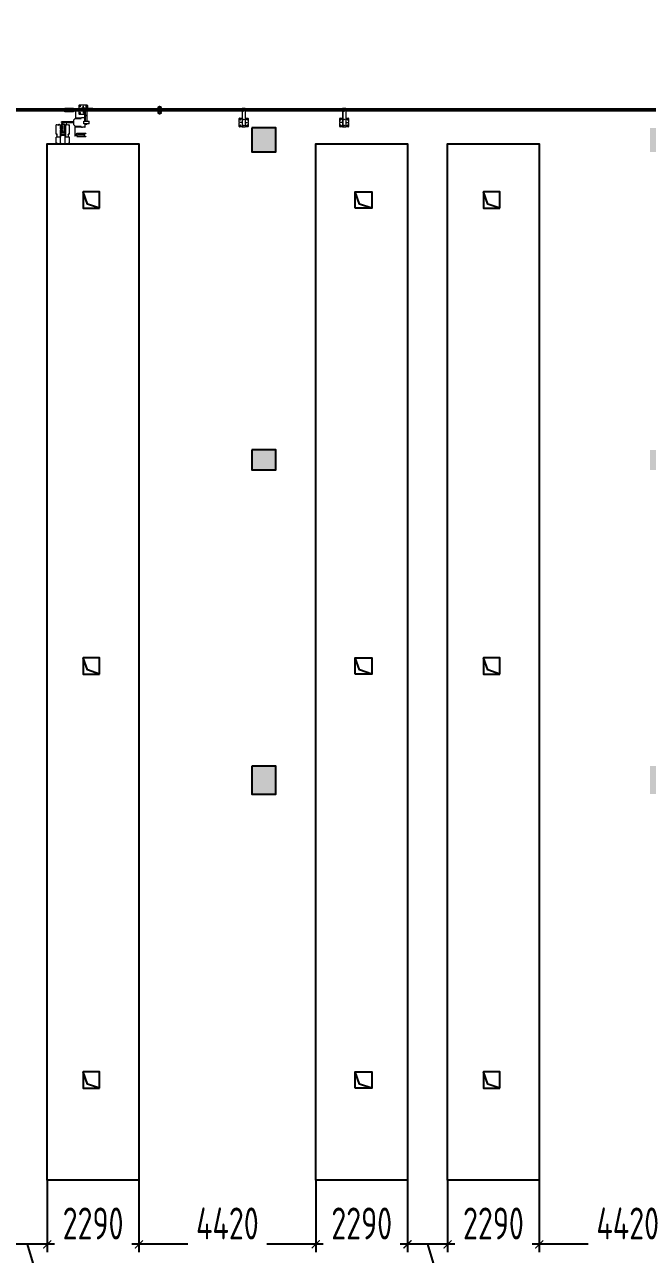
# Model space of a CAD drawing. Header units: inches. Extents: x -26985 to 86262, y -10753 to 149570.
# Drawn here: x 46456 to 62012, y 69128 to 99871 of the extents above; entities that cross this region are included whole.
import ezdxf

# ---------------------------------------------------------------- set-up
doc = ezdxf.new("R2010")
doc.units = ezdxf.units.IN
doc.header["$MEASUREMENT"] = 0
doc.layers.add('COLUMN', color=6, linetype='Continuous')
doc.layers.add('雨水管', color=7, linetype='Continuous')
doc.styles.add('JY-GB', font='gbenor.shx', dxfattribs={"width": 0.8, "bigfont": 'gbcbig.shx'})
doc.dimstyles.new('JY-800', dxfattribs={"dimscale": 400, "dimtxt": 2, "dimasz": 0.5, "dimexe": 0.5, "dimexo": 0, "dimgap": 0.3, "dimtad": 1, "dimdec": 0, "dimtxsty": 'JY-GB', "dimblk": 'ARCHTICK', "dimcen": 2.5, "dimclrd": 86, "dimclre": 86, "dimclrt": 7, "dimadec": 0, "dimazin": 0, "dimtfac": 1, "dimtdec": 0, "dimtmove": 0, "dimatfit": 3, "dimfxl": 1, "dimtfill": 1, "dimlwd": 25, "dimlwe": 25, "dimarcsym": 0})

# ---------------------------------------------------------------- blocks, each defined once
blk = doc.blocks.new('柱左')
at = {"layer": '雨水管'}
h = blk.add_hatch(color=256, dxfattribs=at)
h.paths.add_polyline_path([(26931, -42099), (26931, -42699), (27531, -42699), (27531, -42099)])
h.paths.add_polyline_path([(37351, -42099), (36751, -42099), (36751, -42699), (37351, -42699)])
h.paths.add_polyline_path([(47401, -42099), (46701, -42099), (46701, -42699), (47401, -42699)])
h.paths.add_polyline_path([(59401, -42699), (59401, -42099), (58701, -42099), (58701, -42699)])
h.paths.add_polyline_path([(68401, -42099), (67701, -42099), (67701, -42699), (68401, -42699)])
h.paths.add_polyline_path([(81461, -42699), (81461, -42099), (80761, -42099), (80761, -42699)])
h.paths.add_polyline_path([(82301, -42099), (81601, -42099), (81601, -42699), (82301, -42699)])
h.paths.add_polyline_path([(94901, -42099), (94201, -42099), (94201, -42699), (94901, -42699)])
h.paths.add_polyline_path([(102301, -42699), (102801, -42699), (102801, -42099), (102301, -42099)])
h.paths.add_polyline_path([(110851, -42699), (110851, -42099), (110251, -42099), (110251, -42699)])
h.paths.add_polyline_path([(110251, -52699), (110851, -52699), (110851, -52099), (110251, -52099)])
h.paths.add_polyline_path([(102801, -52699), (102801, -52099), (102301, -52099), (102301, -52699)])
h.paths.add_polyline_path([(94901, -52699), (94901, -52099), (94201, -52099), (94201, -52699)])
h.paths.add_polyline_path([(82301, -52099), (81601, -52099), (81601, -52699), (82301, -52699)])
h.paths.add_polyline_path([(81461, -52099), (80761, -52099), (80761, -52699), (81461, -52699)])
h.paths.add_polyline_path([(67701, -52099), (67701, -52699), (68401, -52699), (68401, -52099)])
h.paths.add_polyline_path([(58701, -52099), (58701, -52699), (59401, -52699), (59401, -52099)])
h.paths.add_polyline_path([(47401, -52699), (47401, -52099), (46701, -52099), (46701, -52699)])
h.paths.add_polyline_path([(36751, -52699), (37351, -52699), (37351, -52099), (36751, -52099)])
h.paths.add_polyline_path([(27531, -52099), (26931, -52099), (26931, -52699), (27531, -52699)])
h.paths.add_polyline_path([(26191, -52099), (26191, -52699), (26791, -52699), (26791, -52099)])
h.paths.add_polyline_path([(26191, -47699), (26791, -47699), (26791, -47099), (26191, -47099)])
h.paths.add_polyline_path([(26191, -62699), (26791, -62699), (26791, -62099), (26191, -62099)])
h.paths.add_polyline_path([(27531, -62099), (26931, -62099), (26931, -62699), (27531, -62699)])
h.paths.add_polyline_path([(36751, -62099), (36751, -62699), (37351, -62699), (37351, -62099)])
h.paths.add_polyline_path([(47401, -62699), (47401, -62099), (46701, -62099), (46701, -62699)])
h.paths.add_polyline_path([(58701, -62699), (59401, -62699), (59401, -62099), (58701, -62099)])
h.paths.add_polyline_path([(68401, -62099), (67701, -62099), (67701, -62699), (68401, -62699)])
h.paths.add_polyline_path([(82301, -62699), (82301, -62099), (81601, -62099), (81601, -62699)])
h.paths.add_polyline_path([(81461, -62099), (80761, -62099), (80761, -62699), (81461, -62699)])
h.paths.add_polyline_path([(94901, -62699), (94901, -62099), (94201, -62099), (94201, -62699)])
h.paths.add_polyline_path([(110851, -62699), (110851, -62099), (110251, -62099), (110251, -62699)])
h.paths.add_polyline_path([(110851, -72049), (110251, -72049), (110251, -72749), (110851, -72749)])
h.paths.add_polyline_path([(102301, -72749), (102801, -72749), (102801, -72049), (102301, -72049)])
h.paths.add_polyline_path([(94901, -72049), (94201, -72049), (94201, -72749), (94901, -72749)])
h.paths.add_polyline_path([(110251, -84019), (110851, -84019), (110851, -83319), (110251, -83319)])
h.paths.add_polyline_path([(102301, -84019), (102801, -84019), (102801, -83319), (102301, -83319)])
h.paths.add_polyline_path([(94901, -84019), (94901, -83319), (94201, -83319), (94201, -84019)])
h.paths.add_polyline_path([(81601, -84019), (82301, -84019), (82301, -83319), (81601, -83319)])
h.paths.add_polyline_path([(80861, -84019), (81461, -84019), (81461, -83619), (80861, -83619)])
h.paths.add_polyline_path([(81461, -80499), (81461, -80099), (80861, -80099), (80861, -80499)])
h.paths.add_polyline_path([(82301, -72049), (81601, -72049), (81601, -72749), (82301, -72749)])
h.paths.add_polyline_path([(80761, -72699), (81461, -72699), (81461, -72099), (80761, -72099)])
h.paths.add_polyline_path([(68401, -72749), (68401, -72049), (67701, -72049), (67701, -72749)])
h.paths.add_polyline_path([(72891, -80099), (72891, -80499), (73491, -80499), (73491, -80099)])
h.paths.add_polyline_path([(73491, -84019), (73491, -83619), (72891, -83619), (72891, -84019)])
h.paths.add_polyline_path([(67751, -84019), (68351, -84019), (68351, -83319), (67751, -83319)])
h.paths.add_polyline_path([(58701, -83319), (58701, -84019), (59401, -84019), (59401, -83319)])
h.paths.add_polyline_path([(59401, -72049), (58701, -72049), (58701, -72749), (59401, -72749)])
h.paths.add_polyline_path([(46701, -72749), (47401, -72749), (47401, -72049), (46701, -72049)])
h.paths.add_polyline_path([(47401, -83319), (46701, -83319), (46701, -84019), (47401, -84019)])
h.paths.add_polyline_path([(36751, -84019), (37351, -84019), (37351, -83319), (36751, -83319)])
h.paths.add_polyline_path([(37351, -72049), (36751, -72049), (36751, -72749), (37351, -72749)])
h.paths.add_polyline_path([(27531, -72049), (26931, -72049), (26931, -72749), (27531, -72749)])
h.paths.add_polyline_path([(26791, -72099), (26191, -72099), (26191, -72699), (26791, -72699)])
h.paths.add_polyline_path([(26791, -83619), (26191, -83619), (26191, -84019), (26791, -84019)])
h.paths.add_polyline_path([(27531, -83319), (26931, -83319), (26931, -84019), (27531, -84019)])
blk.add_hatch(color=256, dxfattribs=at).paths.add_polyline_path([(102801, -62099), (102301, -62099), (102301, -62699), (102801, -62699)])
at = {"layer": 'COLUMN'}
for points in [[(94901, -62099), (94201, -62099), (94201, -62699), (94901, -62699)], [(102801, -62099), (102301, -62099), (102301, -62699), (102801, -62699)], [(110851, -62099), (110251, -62099), (110251, -62699), (110851, -62699)]]:
    blk.add_lwpolyline(points, close=True, dxfattribs=at)
blk = doc.blocks.new('_ArchTick')
at = {"color": 0, "linetype": 'ByBlock', "const_width": 0.15}
blk.add_lwpolyline([(-0.5, -0.5), (0.5, 0.5)], dxfattribs=at)
blk = doc.blocks.new('*D222')
at = {"color": 86, "linetype": 'Continuous', "lineweight": 25, "transparency": 16777216}
for p, q in [((59311, 70987), (59311, 69181)), ((63731, 70987), (63731, 69181)), ((63731, 69381), (59311, 69381))]:
    blk.add_line(p, q, dxfattribs=at)
at = {"layer": 'Defpoints', "color": 0, "linetype": 'Continuous', "transparency": 16777216}
for p in [(59311, 70987), (63731, 70987), (59311, 69381)]:
    blk.add_point(p, dxfattribs=at)
at = {"color": 86, "linetype": 'Continuous', "lineweight": 25, "transparency": 16777216, "xscale": 200, "yscale": 200, "zscale": 200, "rotation": 180}
blk.add_blockref('_ArchTick', (59311, 69381), dxfattribs=at)
at = {"color": 86, "linetype": 'Continuous', "lineweight": 25, "transparency": 16777216, "xscale": 200, "yscale": 200, "zscale": 200}
blk.add_blockref('_ArchTick', (63731, 69381), dxfattribs=at)
at = {"color": 7, "linetype": 'Continuous', "lineweight": -3, "transparency": 16777216, "insert": (61521, 69901), "char_height": 800, "attachment_point": 5, "style": 'JY-GB', "bg_fill": 3, "box_fill_scale": 1.25, "bg_fill_color": 256, "bg_fill_true_color": 13158600, "bg_fill_transparency": 0}
blk.add_mtext('4420', dxfattribs=at)
blk = doc.blocks.new('*D223')
at = {"color": 86, "linetype": 'Continuous', "lineweight": 25, "transparency": 16777216}
for p, q in [((57021, 70987), (57021, 69181)), ((59311, 70987), (59311, 69181)), ((59311, 69381), (57021, 69381))]:
    blk.add_line(p, q, dxfattribs=at)
at = {"layer": 'Defpoints', "color": 0, "linetype": 'Continuous', "transparency": 16777216}
for p in [(57021, 70987), (59311, 70987), (57021, 69381)]:
    blk.add_point(p, dxfattribs=at)
at = {"color": 86, "linetype": 'Continuous', "lineweight": 25, "transparency": 16777216, "xscale": 200, "yscale": 200, "zscale": 200, "rotation": 180}
blk.add_blockref('_ArchTick', (57021, 69381), dxfattribs=at)
at = {"color": 86, "linetype": 'Continuous', "lineweight": 25, "transparency": 16777216, "xscale": 200, "yscale": 200, "zscale": 200}
blk.add_blockref('_ArchTick', (59311, 69381), dxfattribs=at)
at = {"color": 7, "linetype": 'Continuous', "lineweight": -3, "transparency": 16777216, "insert": (58166, 69901), "char_height": 800, "attachment_point": 5, "style": 'JY-GB', "bg_fill": 3, "box_fill_scale": 1.25, "bg_fill_color": 256, "bg_fill_true_color": 13158600, "bg_fill_transparency": 0}
blk.add_mtext('2290', dxfattribs=at)
blk = doc.blocks.new('*D224')
at = {"color": 86, "linetype": 'Continuous', "lineweight": 25, "transparency": 16777216}
for p, q in [((56021, 70987), (56021, 69181)), ((57021, 70987), (57021, 69181)), ((57021, 69381), (56021, 69381)), ((56521, 69381), (56995, 67801)), ((56995, 67801), (58463, 67801))]:
    blk.add_line(p, q, dxfattribs=at)
at = {"layer": 'Defpoints', "color": 0, "linetype": 'Continuous', "transparency": 16777216}
for p in [(56021, 70987), (57021, 70987), (56021, 69381)]:
    blk.add_point(p, dxfattribs=at)
at = {"color": 86, "linetype": 'Continuous', "lineweight": 25, "transparency": 16777216, "xscale": 200, "yscale": 200, "zscale": 200, "rotation": 180}
blk.add_blockref('_ArchTick', (56021, 69381), dxfattribs=at)
at = {"color": 86, "linetype": 'Continuous', "lineweight": 25, "transparency": 16777216, "xscale": 200, "yscale": 200, "zscale": 200}
blk.add_blockref('_ArchTick', (57021, 69381), dxfattribs=at)
at = {"color": 7, "linetype": 'Continuous', "lineweight": -3, "transparency": 16777216, "insert": (57729, 68321), "char_height": 800, "attachment_point": 5, "style": 'JY-GB', "bg_fill": 3, "box_fill_scale": 1.25, "bg_fill_color": 256, "bg_fill_true_color": 13158600, "bg_fill_transparency": 0}
blk.add_mtext('1000', dxfattribs=at)
blk = doc.blocks.new('*D225')
at = {"color": 86, "linetype": 'Continuous', "lineweight": 25, "transparency": 16777216}
for p, q in [((53731, 70987), (53731, 69181)), ((56021, 70987), (56021, 69181)), ((56021, 69381), (53731, 69381))]:
    blk.add_line(p, q, dxfattribs=at)
at = {"layer": 'Defpoints', "color": 0, "linetype": 'Continuous', "transparency": 16777216}
for p in [(53731, 70987), (56021, 70987), (53731, 69381)]:
    blk.add_point(p, dxfattribs=at)
at = {"color": 86, "linetype": 'Continuous', "lineweight": 25, "transparency": 16777216, "xscale": 200, "yscale": 200, "zscale": 200, "rotation": 180}
blk.add_blockref('_ArchTick', (53731, 69381), dxfattribs=at)
at = {"color": 86, "linetype": 'Continuous', "lineweight": 25, "transparency": 16777216, "xscale": 200, "yscale": 200, "zscale": 200}
blk.add_blockref('_ArchTick', (56021, 69381), dxfattribs=at)
at = {"color": 7, "linetype": 'Continuous', "lineweight": -3, "transparency": 16777216, "insert": (54876, 69901), "char_height": 800, "attachment_point": 5, "style": 'JY-GB', "bg_fill": 3, "box_fill_scale": 1.25, "bg_fill_color": 256, "bg_fill_true_color": 13158600, "bg_fill_transparency": 0}
blk.add_mtext('2290', dxfattribs=at)
blk = doc.blocks.new('*D226')
at = {"color": 86, "linetype": 'Continuous', "lineweight": 25, "transparency": 16777216}
for p, q in [((49311, 70987), (49311, 69181)), ((53731, 70987), (53731, 69181)), ((53731, 69381), (49311, 69381))]:
    blk.add_line(p, q, dxfattribs=at)
at = {"layer": 'Defpoints', "color": 0, "linetype": 'Continuous', "transparency": 16777216}
for p in [(49311, 70987), (53731, 70987), (49311, 69381)]:
    blk.add_point(p, dxfattribs=at)
at = {"color": 86, "linetype": 'Continuous', "lineweight": 25, "transparency": 16777216, "xscale": 200, "yscale": 200, "zscale": 200, "rotation": 180}
blk.add_blockref('_ArchTick', (49311, 69381), dxfattribs=at)
at = {"color": 86, "linetype": 'Continuous', "lineweight": 25, "transparency": 16777216, "xscale": 200, "yscale": 200, "zscale": 200}
blk.add_blockref('_ArchTick', (53731, 69381), dxfattribs=at)
at = {"color": 7, "linetype": 'Continuous', "lineweight": -3, "transparency": 16777216, "insert": (51521, 69901), "char_height": 800, "attachment_point": 5, "style": 'JY-GB', "bg_fill": 3, "box_fill_scale": 1.25, "bg_fill_color": 256, "bg_fill_true_color": 13158600, "bg_fill_transparency": 0}
blk.add_mtext('4420', dxfattribs=at)
blk = doc.blocks.new('*D227')
at = {"color": 86, "linetype": 'Continuous', "lineweight": 25, "transparency": 16777216}
for p, q in [((47021, 70987), (47021, 69181)), ((49311, 70987), (49311, 69181)), ((49311, 69381), (47021, 69381))]:
    blk.add_line(p, q, dxfattribs=at)
at = {"layer": 'Defpoints', "color": 0, "linetype": 'Continuous', "transparency": 16777216}
for p in [(47021, 70987), (49311, 70987), (47021, 69381)]:
    blk.add_point(p, dxfattribs=at)
at = {"color": 86, "linetype": 'Continuous', "lineweight": 25, "transparency": 16777216, "xscale": 200, "yscale": 200, "zscale": 200, "rotation": 180}
blk.add_blockref('_ArchTick', (47021, 69381), dxfattribs=at)
at = {"color": 86, "linetype": 'Continuous', "lineweight": 25, "transparency": 16777216, "xscale": 200, "yscale": 200, "zscale": 200}
blk.add_blockref('_ArchTick', (49311, 69381), dxfattribs=at)
at = {"color": 7, "linetype": 'Continuous', "lineweight": -3, "transparency": 16777216, "insert": (48166, 69901), "char_height": 800, "attachment_point": 5, "style": 'JY-GB', "bg_fill": 3, "box_fill_scale": 1.25, "bg_fill_color": 256, "bg_fill_true_color": 13158600, "bg_fill_transparency": 0}
blk.add_mtext('2290', dxfattribs=at)
blk = doc.blocks.new('*D228')
at = {"color": 86, "linetype": 'Continuous', "lineweight": 25, "transparency": 16777216}
for p, q in [((46021, 70987), (46021, 69181)), ((47021, 70987), (47021, 69181)), ((47021, 69381), (46021, 69381)), ((46521, 69381), (46995, 67801)), ((46995, 67801), (48463, 67801))]:
    blk.add_line(p, q, dxfattribs=at)
at = {"layer": 'Defpoints', "color": 0, "linetype": 'Continuous', "transparency": 16777216}
for p in [(46021, 70987), (47021, 70987), (46021, 69381)]:
    blk.add_point(p, dxfattribs=at)
at = {"color": 86, "linetype": 'Continuous', "lineweight": 25, "transparency": 16777216, "xscale": 200, "yscale": 200, "zscale": 200, "rotation": 180}
blk.add_blockref('_ArchTick', (46021, 69381), dxfattribs=at)
at = {"color": 86, "linetype": 'Continuous', "lineweight": 25, "transparency": 16777216, "xscale": 200, "yscale": 200, "zscale": 200}
blk.add_blockref('_ArchTick', (47021, 69381), dxfattribs=at)
at = {"color": 7, "linetype": 'Continuous', "lineweight": -3, "transparency": 16777216, "insert": (47729, 68321), "char_height": 800, "attachment_point": 5, "style": 'JY-GB', "bg_fill": 3, "box_fill_scale": 1.25, "bg_fill_color": 256, "bg_fill_true_color": 13158600, "bg_fill_transparency": 0}
blk.add_mtext('1000', dxfattribs=at)

msp = doc.modelspace()

# ---------------------------------------------------------------- linework, layer by layer
at = {"color": 0, "linetype": 'Continuous', "lineweight": 0}
for p, q in [((47960.9, 97763.4), (46127.2, 97763.4)), ((47458.7, 97773.9), (47458.7, 97775.9)), ((47678.7, 97775.9), (47458.7, 97775.9)), ((47458.7, 97773.9), (47458.7, 97771.4)), ((47678.7, 97773.9), (47458.7, 97773.9)), ((47487.7, 97768.9), (47461.2, 97768.9)), ((47487.7, 97773.9), (47487.7, 97763.4)), ((47499.7, 97773.9), (47499.7, 97763.4)), ((47637.7, 97773.9), (47637.7, 97763.4)), ((47649.7, 97773.9), (47649.7, 97763.4)), ((47678.7, 97775.9), (47678.7, 97773.9)), ((47678.7, 97763.4), (47678.7, 97773.9)), ((47721.2, 97763.9), (47721.2, 97763.4)), ((47723.2, 97763.9), (47721.2, 97763.9)), ((47723.2, 97763.9), (47733.2, 97763.9)), ((47723.2, 97763.4), (47723.2, 97763.9)), ((47733.2, 97763.4), (47733.2, 97763.9)), ((47810.7, 97843.9), (47810.7, 97763.4)), ((48020.7, 97853.9), (47820.7, 97853.9)), ((47829.3, 97821.9), (47837.7, 97821.9)), ((47837.7, 97825.9), (47832.9, 97825.9)), ((47838.7, 97831.7), (47838.7, 97826.9)), ((47838.7, 97820.9), (47838.7, 97811.4)), ((47842.7, 97826.9), (47842.7, 97835.3)), ((47842.7, 97815.9), (47842.7, 97820.9)), ((47853.2, 97825.9), (47843.7, 97825.9)), ((47843.7, 97821.9), (47848.7, 97821.9)), ((47880.7, 97783.9), (47880.7, 97763.4)), ((47960.7, 97783.9), (47880.7, 97783.9)), ((47917.7, 97793.9), (47917.7, 97833.9)), ((47923.7, 97833.9), (47917.7, 97833.9)), ((47917.7, 97783.9), (47917.7, 97793.9)), ((47923.7, 97793.9), (47917.7, 97793.9)), ((47923.7, 97793.9), (47923.7, 97833.9)), ((47923.7, 97783.9), (47923.7, 97793.9)), ((47960.7, 97783.9), (47960.7, 97775.7)), ((47964.7, 97783.9), (47960.7, 97783.9)), ((47960.7, 97453.9), (47960.7, 97775.7)), ((47964.7, 97775.7), (47964.7, 97783.9)), ((48010.7, 97783.9), (47964.7, 97783.9)), ((47964.7, 97775.7), (47964.7, 97453.9)), ((47997.7, 97825.9), (47988.2, 97825.9)), ((47992.7, 97821.9), (47997.7, 97821.9)), ((47998.7, 97835.3), (47998.7, 97826.9)), ((47998.7, 97820.9), (47998.7, 97815.9)), ((48002.7, 97826.9), (48002.7, 97831.7)), ((48002.7, 97811.4), (48002.7, 97820.9)), ((48008.5, 97825.9), (48003.7, 97825.9)), ((48003.7, 97821.9), (48012.1, 97821.9)), ((48010.7, 97783.9), (48160.7, 97783.9)), ((48020.7, 97453.9), (48020.7, 97773.9)), ((48841.7, 97763.4), (48020.7, 97763.4)), ((48030.7, 97783.9), (48030.7, 97843.9)), ((48160.7, 97763.4), (48160.7, 97783.9)), ((51887.7, 97763.4), (48841.7, 97763.4)), ((51887.7, 97783.9), (51887.7, 97313.9)), ((51887.7, 97783.9), (51891.7, 97783.9)), ((51891.7, 97783.9), (51891.7, 97313.9)), ((51891.7, 97783.9), (51967.7, 97783.9)), ((51967.7, 97783.9), (51967.7, 97313.9)), ((54397.7, 97763.4), (51967.7, 97763.4)), ((54397.7, 97783.9), (54397.7, 97313.9)), ((54397.7, 97783.9), (54401.7, 97783.9)), ((54401.7, 97783.9), (54401.7, 97313.9)), ((54401.7, 97783.9), (54477.7, 97783.9)), ((54477.7, 97783.9), (54477.7, 97313.9)), ((61887.7, 97763.4), (54477.7, 97763.4)), ((64933.7, 97763.4), (61887.7, 97763.4)), ((47960.9, 97704.4), (46127.2, 97704.4)), ((47458.7, 97693.9), (47458.7, 97696.4)), ((47458.7, 97691.9), (47458.7, 97693.9)), ((47678.7, 97693.9), (47458.7, 97693.9)), ((47678.7, 97691.9), (47458.7, 97691.9)), ((47487.7, 97698.9), (47461.2, 97698.9)), ((47487.7, 97704.4), (47487.7, 97693.9)), ((47499.7, 97704.4), (47499.7, 97693.9)), ((47637.7, 97704.4), (47637.7, 97693.9)), ((47649.7, 97704.4), (47649.7, 97693.9)), ((47678.7, 97704.4), (47678.7, 97693.9)), ((47678.7, 97693.9), (47678.7, 97691.9)), ((47678.7, 97478.4), (47728.7, 97528.4)), ((47678.7, 97478.4), (47678.7, 97369.4)), ((47721.2, 97703.9), (47721.2, 97704.4)), ((47723.2, 97703.9), (47721.2, 97703.9)), ((47723.2, 97704.4), (47723.2, 97608.9)), ((47723.2, 97704.4), (47723.2, 97703.9)), ((47723.2, 97603.9), (47723.2, 97608.9)), ((47723.2, 97603.9), (47723.2, 97578.9)), ((47723.2, 97603.9), (47733.2, 97603.9)), ((47723.2, 97578.9), (47723.2, 97522.9)), ((47733.2, 97608.9), (47733.2, 97704.4)), ((47733.2, 97608.9), (47733.2, 97603.9)), ((47733.2, 97578.9), (47733.2, 97603.9)), ((47733.2, 97528.4), (47733.2, 97578.9)), ((47810.7, 97704.4), (47810.7, 97643.9)), ((47820.7, 97633.9), (47960.7, 97633.9)), ((47838.3, 97665.9), (47829.3, 97665.9)), ((47832.9, 97661.9), (47838.3, 97661.9)), ((47839.3, 97675.8), (47839.3, 97666.9)), ((47839.3, 97660.9), (47839.3, 97655.5)), ((47843.3, 97666.9), (47843.3, 97671.3)), ((47843.3, 97652), (47843.3, 97660.9)), ((47848.7, 97665.9), (47844.3, 97665.9)), ((47844.3, 97661.9), (47853.2, 97661.9)), ((47870.7, 97533.9), (47870.7, 97528.4)), ((47880.7, 97704.4), (47880.7, 97703.9)), ((47960.7, 97703.9), (47880.7, 97703.9)), ((47960.7, 97543.9), (47880.7, 97543.9)), ((47917.7, 97703.9), (47917.7, 97693.9)), ((47923.7, 97693.9), (47917.7, 97693.9)), ((47917.7, 97693.9), (47917.7, 97653.9)), ((47923.7, 97653.9), (47917.7, 97653.9)), ((47923.7, 97703.9), (47923.7, 97693.9)), ((47923.7, 97693.9), (47923.7, 97653.9)), ((47986.4, 97708.9), (47986.4, 97758.9)), ((47994.9, 97758.9), (47994.9, 97708.9)), ((48841.7, 97704.4), (48020.7, 97704.4)), ((51887.7, 97704.4), (48841.7, 97704.4)), ((51817.7, 97429.7), (51817.7, 97523.9)), ((51827.7, 97533.9), (51887.7, 97533.9)), ((51923.4, 97708.9), (51923.4, 97758.9)), ((51924.7, 97497.2), (51924.7, 97500.6)), ((51930.7, 97497.2), (51930.7, 97500.6)), ((51931.9, 97758.9), (51931.9, 97708.9)), ((54397.7, 97704.4), (51967.7, 97704.4)), ((51967.7, 97533.9), (52027.7, 97533.9)), ((52037.7, 97523.9), (52037.7, 97429.7)), ((54327.7, 97429.7), (54327.7, 97523.9)), ((54337.7, 97533.9), (54397.7, 97533.9)), ((54433.4, 97708.9), (54433.4, 97758.9)), ((54434.7, 97497.2), (54434.7, 97500.6)), ((54440.7, 97497.2), (54440.7, 97500.6)), ((54441.9, 97758.9), (54441.9, 97708.9)), ((61887.7, 97704.4), (54477.7, 97704.4)), ((54477.7, 97533.9), (54537.7, 97533.9)), ((54547.7, 97523.9), (54547.7, 97429.7)), ((64933.7, 97704.4), (61887.7, 97704.4)), ((47276.1, 97362.6), (47241.1, 97362.6)), ((47241.1, 97134.6), (47241.1, 97362.6)), ((47276.1, 97362.6), (47310.7, 97359.6)), ((47310.7, 97381.9), (47321.8, 97381.9)), ((47310.7, 97359.6), (47310.7, 97381.9)), ((47321.8, 97381.9), (47325.8, 97381.9)), ((47325.8, 97381.9), (47325.8, 97356.9)), ((47342.6, 97355.5), (47325.8, 97356.9)), ((47368.7, 97171.9), (47345.9, 97171.9)), ((47368.7, 97381.9), (47370.7, 97381.9)), ((47368.7, 97381.9), (47368.7, 97161.9)), ((47370.7, 97161.9), (47368.7, 97161.9)), ((47398.7, 97381.9), (47370.7, 97381.9)), ((47370.7, 97161.9), (47373.2, 97161.9)), ((47375.7, 97190.9), (47445.7, 97190.9)), ((47375.7, 97190.9), (47375.7, 97164.4)), ((47445.7, 97171.9), (47375.7, 97171.9)), ((47380.7, 97426.4), (47380.7, 97436.4)), ((47385.7, 97436.4), (47380.7, 97436.4)), ((47380.7, 97426.4), (47380.7, 97424.4)), ((47380.7, 97424.4), (47398.7, 97424.4)), ((47535.7, 97436.4), (47385.7, 97436.4)), ((47398.7, 97381.9), (47398.7, 97424.4)), ((47420.7, 97362.9), (47400.7, 97362.9)), ((47400.7, 97352.9), (47400.7, 97362.9)), ((47400.7, 97352.9), (47420.7, 97352.9)), ((47400.7, 97340.9), (47420.7, 97340.9)), ((47400.7, 97262.9), (47400.7, 97340.9)), ((47420.7, 97262.9), (47400.7, 97262.9)), ((47420.7, 97250.9), (47400.7, 97250.9)), ((47400.7, 97202.9), (47400.7, 97250.9)), ((47400.7, 97202.9), (47420.7, 97202.9)), ((47420.7, 97352.9), (47420.7, 97362.9)), ((47420.7, 97262.9), (47420.7, 97340.9)), ((47420.7, 97202.9), (47420.7, 97250.9)), ((47422.7, 97381.9), (47422.7, 97424.4)), ((47440.7, 97424.4), (47422.7, 97424.4)), ((47422.7, 97381.9), (47450.7, 97381.9)), ((47440.7, 97426.4), (47535.7, 97426.4)), ((47440.7, 97426.4), (47440.7, 97424.4)), ((47445.7, 97190.9), (47445.7, 97164.4)), ((47450.7, 97161.9), (47448.2, 97161.9)), ((47450.7, 97381.9), (47452.7, 97381.9)), ((47452.7, 97161.9), (47450.7, 97161.9)), ((47452.7, 97381.9), (47452.7, 97161.9)), ((47475.5, 97171.9), (47452.7, 97171.9)), ((47494.4, 97356.9), (47478.8, 97355.5)), ((47496.7, 97381.9), (47492.7, 97381.9)), ((47492.7, 97381.9), (47492.7, 97356.9)), ((47510.7, 97381.9), (47496.7, 97381.9)), ((47510.7, 97359.6), (47510.7, 97381.9)), ((47545.2, 97362.6), (47510.7, 97359.6)), ((47535.7, 97436.4), (47540.7, 97436.4)), ((47540.7, 97426.4), (47535.7, 97426.4)), ((47565.7, 97436.4), (47540.7, 97436.4)), ((47540.7, 97426.4), (47540.7, 97436.4)), ((47540.7, 97426.4), (47565.7, 97426.4)), ((47545.2, 97362.6), (47580.2, 97362.6)), ((47678.7, 97436.4), (47565.7, 97436.4)), ((47565.7, 97426.4), (47678.7, 97426.4)), ((47580.2, 97134.6), (47580.2, 97362.6)), ((47678.7, 97369.4), (47728.7, 97319.4)), ((47708.2, 97339.9), (47708.2, 97268.9)), ((47708.2, 97268.9), (47708.2, 97243.9)), ((47718.2, 97243.9), (47708.2, 97243.9)), ((47708.2, 97238.9), (47708.2, 97243.9)), ((47708.2, 97238.9), (47708.2, 97088.9)), ((47718.2, 97268.9), (47718.2, 97329.9)), ((47718.2, 97243.9), (47718.2, 97268.9)), ((47718.2, 97243.9), (47718.2, 97238.9)), ((47718.2, 97143.9), (47718.2, 97238.9)), ((47762.7, 97153.9), (47762.7, 97155.9)), ((47762.7, 97155.9), (47982.7, 97155.9)), ((47762.7, 97125.9), (47762.7, 97153.9)), ((47762.7, 97153.9), (47982.7, 97153.9)), ((47870.7, 97319.4), (47870.7, 97313.9)), ((47880.7, 97303.9), (47900.7, 97303.9)), ((47955.7, 97303.9), (47900.7, 97303.9)), ((47937.7, 97397.9), (47937.7, 97453.9)), ((47937.7, 97453.9), (48068.4, 97453.9)), ((47937.7, 97392.9), (47937.7, 97397.9)), ((48068.4, 97393.9), (47937.7, 97393.9)), ((47953.7, 97078.9), (47953.7, 97148.9)), ((47953.7, 97148.9), (47980.2, 97148.9)), ((47955.7, 97303.9), (47960.7, 97303.9)), ((47970.7, 97383.9), (47970.7, 97377.9)), ((47970.7, 97383.9), (48010.7, 97383.9)), ((47970.7, 97313.9), (47970.7, 97377.9)), ((47982.7, 97155.9), (47982.7, 97153.9)), ((47982.7, 97153.9), (47982.7, 97151.4)), ((48068.4, 97448.9), (48068.4, 97453.9)), ((48068.4, 97398.9), (48068.4, 97448.9)), ((48068.4, 97393.9), (48068.4, 97398.9)), ((51827.7, 97423.9), (51817.7, 97429.7)), ((51817.7, 97418.1), (51827.7, 97423.9)), ((51817.7, 97323.9), (51817.7, 97418.1)), ((51887.7, 97313.9), (51827.7, 97313.9)), ((51837.7, 97426.9), (51837.7, 97420.9)), ((51877.7, 97426.9), (51837.7, 97426.9)), ((51877.7, 97420.9), (51837.7, 97420.9)), ((51877.7, 97426.9), (51877.7, 97420.9)), ((51887.7, 97426.9), (51877.7, 97426.9)), ((51887.7, 97420.9), (51877.7, 97420.9)), ((51887.7, 97313.9), (51891.7, 97313.9)), ((51891.7, 97313.9), (51967.7, 97313.9)), ((51924.7, 97350.6), (51924.7, 97347.2)), ((51930.7, 97350.6), (51930.7, 97347.2)), ((51967.7, 97426.9), (51977.7, 97426.9)), ((51967.7, 97420.9), (51977.7, 97420.9)), ((52027.7, 97313.9), (51967.7, 97313.9)), ((51977.7, 97426.9), (51977.7, 97420.9)), ((51977.7, 97426.9), (52017.7, 97426.9)), ((51977.7, 97420.9), (52017.7, 97420.9)), ((52017.7, 97426.9), (52017.7, 97420.9)), ((52037.7, 97429.7), (52027.7, 97423.9)), ((52027.7, 97423.9), (52037.7, 97418.1)), ((52037.7, 97418.1), (52037.7, 97323.9)), ((54337.7, 97423.9), (54327.7, 97429.7)), ((54327.7, 97418.1), (54337.7, 97423.9)), ((54327.7, 97323.9), (54327.7, 97418.1)), ((54397.7, 97313.9), (54337.7, 97313.9)), ((54347.7, 97426.9), (54347.7, 97420.9)), ((54387.7, 97426.9), (54347.7, 97426.9)), ((54387.7, 97420.9), (54347.7, 97420.9)), ((54387.7, 97426.9), (54387.7, 97420.9)), ((54397.7, 97426.9), (54387.7, 97426.9)), ((54397.7, 97420.9), (54387.7, 97420.9)), ((54397.7, 97313.9), (54401.7, 97313.9)), ((54401.7, 97313.9), (54477.7, 97313.9)), ((54434.7, 97350.6), (54434.7, 97347.2)), ((54440.7, 97350.6), (54440.7, 97347.2)), ((54477.7, 97426.9), (54487.7, 97426.9)), ((54477.7, 97420.9), (54487.7, 97420.9)), ((54537.7, 97313.9), (54477.7, 97313.9)), ((54487.7, 97426.9), (54487.7, 97420.9)), ((54487.7, 97426.9), (54527.7, 97426.9)), ((54487.7, 97420.9), (54527.7, 97420.9)), ((54527.7, 97426.9), (54527.7, 97420.9)), ((54547.7, 97429.7), (54537.7, 97423.9)), ((54537.7, 97423.9), (54547.7, 97418.1)), ((54547.7, 97418.1), (54547.7, 97323.9)), ((47241.1, 97134.6), (47241.1, 97134.4)), ((47276.1, 97058.9), (47241.1, 97058.9)), ((47241.1, 96908.9), (47241.1, 97058.9)), ((47270.7, 97058.9), (47270.7, 97134.4)), ((47270.7, 96888.9), (47270.7, 96908.9)), ((47270.7, 96888.9), (47272.2, 96888.9)), ((47272.2, 96888.9), (47273.7, 96888.9)), ((47273.7, 96888.9), (47319, 96888.9)), ((47321.5, 97058.9), (47276.1, 97058.9)), ((47320.7, 96888.9), (47319, 96888.9)), ((47320.7, 96888.9), (47323.7, 96888.9)), ((47350.7, 97058.9), (47321.5, 97058.9)), ((47323.7, 96888.9), (47340.7, 96888.9)), ((47340.7, 97097.4), (47340.7, 97088.9)), ((47350.7, 96888.9), (47340.7, 96888.9)), ((47350.7, 97098.9), (47344.5, 97098.9)), ((47347.6, 97115.9), (47351.3, 97115.9)), ((47473.6, 97131.9), (47347.7, 97131.9)), ((47406.3, 97108.9), (47348.1, 97108.9)), ((47348.2, 97111.9), (47351.3, 97111.9)), ((47350.7, 97100.9), (47350.7, 97073.9)), ((47470.7, 97100.9), (47350.7, 97100.9)), ((47350.7, 96913.9), (47350.7, 97073.9)), ((47350.7, 96913.9), (47350.7, 96886.9)), ((47470.7, 96886.9), (47350.7, 96886.9)), ((47351.3, 97115.9), (47351.3, 97111.9)), ((47470.1, 97115.9), (47351.3, 97115.9)), ((47351.3, 97111.9), (47470.1, 97111.9)), ((47406.3, 97108.9), (47408.4, 97100.9)), ((47413, 97100.9), (47415.1, 97108.9)), ((47473.3, 97108.9), (47415.1, 97108.9)), ((47470.1, 97111.9), (47470.1, 97115.9)), ((47470.1, 97115.9), (47473.8, 97115.9)), ((47470.1, 97111.9), (47473.2, 97111.9)), ((47470.7, 97073.9), (47470.7, 97100.9)), ((47476.8, 97098.9), (47470.7, 97098.9)), ((47470.7, 96913.9), (47470.7, 97073.9)), ((47545.2, 97058.9), (47470.7, 97058.9)), ((47470.7, 96886.9), (47470.7, 96913.9)), ((47480.7, 96888.9), (47470.7, 96888.9)), ((47480.7, 97088.9), (47480.7, 97097.4)), ((47480.7, 97058.9), (47480.7, 97063.9)), ((47480.7, 96888.9), (47497.7, 96888.9)), ((47497.7, 96888.9), (47500.7, 96888.9)), ((47500.7, 96888.9), (47502.3, 96888.9)), ((47502.3, 96888.9), (47547.7, 96888.9)), ((47580.2, 97058.9), (47545.2, 97058.9)), ((47545.2, 96908.8), (47545.5, 96908.9)), ((47545.2, 96908.9), (47580.2, 96908.9)), ((47580.2, 97134.4), (47547.2, 97134.4)), ((47547.2, 97129.8), (47547.2, 97134.4)), ((47549.8, 97108.9), (47547.2, 97129.8)), ((47547.2, 96904.3), (47547.2, 96908.9)), ((47549.1, 96888.9), (47547.2, 96904.3)), ((47547.7, 96888.9), (47549.1, 96888.9)), ((47549.8, 97108.9), (47554.7, 97108.9)), ((47554.7, 97058.9), (47554.7, 97108.9)), ((47580.2, 97134.6), (47580.2, 97134.4)), ((47580.2, 96908.9), (47580.2, 97058.9)), ((47708.2, 97088.9), (47708.2, 97083.9)), ((47718.2, 97083.9), (47708.2, 97083.9)), ((47718.2, 97143.9), (47720.2, 97143.9)), ((47718.2, 97103.9), (47718.2, 97123.9)), ((47718.2, 97123.9), (47762.7, 97123.9)), ((47718.2, 97103.9), (47762.7, 97103.9)), ((47718.2, 97083.9), (47720.2, 97083.9)), ((47720.2, 97143.9), (47720.2, 97125.9)), ((47762.7, 97125.9), (47720.2, 97125.9)), ((47762.7, 97101.9), (47720.2, 97101.9)), ((47720.2, 97083.9), (47720.2, 97101.9)), ((47770.7, 97123.9), (47762.7, 97123.9)), ((47770.7, 97103.9), (47762.7, 97103.9)), ((47762.7, 97101.9), (47762.7, 97073.9)), ((47762.7, 97071.9), (47762.7, 97073.9)), ((47762.7, 97073.9), (47982.7, 97073.9)), ((47762.7, 97071.9), (47982.7, 97071.9)), ((47770.7, 97103.9), (47770.7, 97123.9)), ((47781.7, 97123.9), (47781.7, 97103.9)), ((47791.7, 97123.9), (47781.7, 97123.9)), ((47791.7, 97103.9), (47781.7, 97103.9)), ((47791.7, 97103.9), (47791.7, 97123.9)), ((47803.7, 97103.9), (47803.7, 97123.9)), ((47881.7, 97123.9), (47803.7, 97123.9)), ((47881.7, 97103.9), (47803.7, 97103.9)), ((47881.7, 97123.9), (47881.7, 97103.9)), ((47893.7, 97123.9), (47893.7, 97103.9)), ((47941.7, 97123.9), (47893.7, 97123.9)), ((47941.7, 97103.9), (47893.7, 97103.9)), ((47941.7, 97103.9), (47941.7, 97123.9)), ((47953.7, 97078.9), (47980.2, 97078.9)), ((47982.7, 97073.9), (47982.7, 97076.4)), ((47982.7, 97073.9), (47982.7, 97071.9))]:
    msp.add_line(p, q, dxfattribs=at)
for p, q in [((47728.7, 97528.4), (47870.7, 97528.4)), ((47728.7, 97319.4), (47870.7, 97319.4)), ((47241.1, 97134.6), (47270.7, 97134.4)), ((47241.1, 96908.9), (47270.7, 96908.9)), ((47340.2, 97063.9), (47340.2, 97058.9))]:
    msp.add_line(p, q)
at = {"color": 2}
for points in [[(47021.4, 70986.9), (47021.4, 96886.9), (49311.4, 96886.9), (49311.4, 70986.9), (47021.4, 70986.9)], [(53731.4, 70986.9), (53731.4, 96886.9), (56021.4, 96886.9), (56021.4, 70986.9), (53731.4, 70986.9)], [(57021.4, 70986.9), (57021.4, 96886.9), (59311.4, 96886.9), (59311.4, 70986.9), (57021.4, 70986.9)]]:
    msp.add_lwpolyline(points, dxfattribs=at)
at = {"color": 6}
for points in [[(48326.4, 95281.6), (48326.4, 95691.6), (47916.4, 95691.6), (47916.4, 95281.6), (48326.4, 95281.6)], [(48326.4, 95281.6), (48024.9, 95385.8), (47916.4, 95691.6)], [(54716.4, 95281.6), (54716.4, 95691.6), (55126.4, 95691.6), (55126.4, 95281.6), (54716.4, 95281.6)], [(55126.4, 95281.6), (54824.9, 95385.8), (54716.4, 95691.6)], [(58326.4, 95281.6), (58326.4, 95691.6), (57916.4, 95691.6), (57916.4, 95281.6), (58326.4, 95281.6)], [(58326.4, 95281.6), (58024.9, 95385.8), (57916.4, 95691.6)], [(48326.4, 83634.6), (48326.4, 84044.6), (47916.4, 84044.6), (47916.4, 83634.6), (48326.4, 83634.6)], [(48326.4, 83634.6), (48024.9, 83738.8), (47916.4, 84044.6)], [(54716.4, 83634.6), (54716.4, 84044.6), (55126.4, 84044.6), (55126.4, 83634.6), (54716.4, 83634.6)], [(55126.4, 83634.6), (54824.9, 83738.8), (54716.4, 84044.6)], [(58326.4, 83634.6), (58326.4, 84044.6), (57916.4, 84044.6), (57916.4, 83634.6), (58326.4, 83634.6)], [(58326.4, 83634.6), (58024.9, 83738.8), (57916.4, 84044.6)], [(48326.4, 73281.9), (48326.4, 73691.9), (47916.4, 73691.9), (47916.4, 73281.9), (48326.4, 73281.9)], [(48326.4, 73281.9), (48024.9, 73386.1), (47916.4, 73691.9)], [(54716.4, 73281.9), (54716.4, 73691.9), (55126.4, 73691.9), (55126.4, 73281.9), (54716.4, 73281.9)], [(55126.4, 73281.9), (54824.9, 73386.1), (54716.4, 73691.9)], [(58326.4, 73281.9), (58326.4, 73691.9), (57916.4, 73691.9), (57916.4, 73281.9), (58326.4, 73281.9)], [(58326.4, 73281.9), (58024.9, 73386.1), (57916.4, 73691.9)]]:
    msp.add_lwpolyline(points, dxfattribs=at)
at = {"color": 0, "linetype": 'Continuous', "lineweight": 0}
for centre, radius in [((47985.7, 97598.9), 3), ((47990.7, 97733.9), 4), ((47995.7, 97598.9), 3), ((51927.7, 97498.9), 6.5), ((51927.7, 97498.9), 3.45), ((54437.7, 97498.9), 6.5), ((54437.7, 97498.9), 3.45), ((51927.7, 97348.9), 6.5), ((51927.7, 97348.9), 3.45), ((54437.7, 97348.9), 6.5), ((54437.7, 97348.9), 3.45)]:
    msp.add_circle(centre, radius, dxfattribs=at)
at = {"color": 0, "linetype": 'Continuous', "lineweight": 0, "extrusion": (2.3564e-32, 4.45118e-17, -1)}
msp.add_arc((-47461.2, 97771.4), 2.5, 270, 0, dxfattribs=at)
at = {"color": 0, "linetype": 'Continuous', "lineweight": 0}
for centre, radius, start, end in [((47820.7, 97843.9), 10, 90, 180), ((47834, 97816.6), 7, 140, 320), ((47920.7, 97743.9), 120.1, 130, 140), ((47848, 97830.6), 7, 310, 130), ((47993.4, 97830.6), 7, 50, 230), ((47920.7, 97743.9), 120.1, 40, 50), ((48007.3, 97816.6), 7, 220, 40), ((48010.7, 97773.9), 10, 0, 90), ((48020.7, 97843.9), 10, 0, 90), ((51927.7, 97758.9), 4.25, 0, 180), ((54437.7, 97758.9), 4.25, 0, 180), ((47461.2, 97696.4), 2.5, 90, 180), ((47820.7, 97643.9), 10, 180, 270), ((47834, 97671.2), 7, 40, 220), ((47920.7, 97743.9), 120.1, 220, 230), ((47848, 97657.2), 7, 230, 50), ((47880.7, 97533.9), 10, 90, 180), ((51827.7, 97523.9), 10, 90, 180), ((51841, 97496.6), 7, 140, 320), ((51927.7, 97423.9), 120.1, 130, 140), ((51855, 97510.6), 7, 310, 130), ((51927.7, 97708.9), 4.25, 180, 0), ((52000.4, 97510.6), 7, 50, 230), ((51927.7, 97423.9), 120.1, 40, 50), ((52014.3, 97496.6), 7, 220, 40), ((52027.7, 97523.9), 10, 0, 90), ((54337.7, 97523.9), 10, 90, 180), ((54351, 97496.6), 7, 140, 320), ((54437.7, 97423.9), 120.1, 130, 140), ((54365, 97510.6), 7, 310, 130), ((54437.7, 97708.9), 4.25, 180, 0), ((54510.4, 97510.6), 7, 50, 230), ((54437.7, 97423.9), 120.1, 40, 50), ((54524.3, 97496.6), 7, 220, 40), ((54537.7, 97523.9), 10, 0, 90), ((47448.2, 97164.4), 2.5, 180, 270), ((47880.7, 97313.9), 10, 180, 270), ((47960.7, 97313.9), 10, 270, 0), ((47980.2, 97151.4), 2.5, 270, 0), ((48010.7, 97393.9), 10, 270, 0), ((51827.7, 97323.9), 10, 180, 270), ((51841, 97351.2), 7, 40, 220), ((51927.7, 97423.9), 120.1, 220, 230), ((51855, 97337.2), 7, 230, 50), ((52000.4, 97337.2), 7, 130, 310), ((51927.7, 97423.9), 120.1, 310, 320), ((52014.3, 97351.2), 7, 320, 140), ((52027.7, 97323.9), 10, 270, 0), ((54337.7, 97323.9), 10, 180, 270), ((54351, 97351.2), 7, 40, 220), ((54437.7, 97423.9), 120.1, 220, 230), ((54365, 97337.2), 7, 230, 50), ((54510.4, 97337.2), 7, 130, 310), ((54437.7, 97423.9), 120.1, 310, 320), ((54524.3, 97351.2), 7, 320, 140), ((54537.7, 97323.9), 10, 270, 0)]:
    msp.add_arc(centre, radius, start, end, dxfattribs=at)
at = {"color": 0, "linetype": 'Continuous', "lineweight": 0, "extrusion": (4.96241e-35, 8.10423e-19, -1)}
for centre, radius, start, end in [((-47837.7, 97826.9), 1, 180, 270), ((-47837.7, 97820.9), 1, 90, 180), ((-47843.7, 97826.9), 1, 270, 0), ((-47843.7, 97820.9), 1, 0, 90), ((-47990.7, 97758.9), 4.25, 0, 180), ((-47920.7, 97743.9), 106.1, 130, 140), ((-47997.7, 97826.9), 1, 180, 270), ((-47997.7, 97820.9), 1, 90, 180), ((-48003.7, 97826.9), 1, 270, 0), ((-48003.7, 97820.9), 1, 0, 90), ((-47838.3, 97666.9), 1, 180, 270), ((-47838.3, 97660.9), 1, 90, 180), ((-47844.3, 97666.9), 1, 270, 0), ((-47844.3, 97660.9), 1, 0, 90), ((-47990.7, 97708.9), 4.25, 180, 0)]:
    msp.add_arc(centre, radius, start, end, dxfattribs=at)
at = {"color": 0, "linetype": 'Continuous', "lineweight": 0, "extrusion": (-1.22763e-32, 8.10423e-19, -1)}
msp.add_arc((-47920.7, 97743.9), 106.1, 40, 50, dxfattribs=at)
at = {"color": 0, "linetype": 'Continuous', "lineweight": 0, "extrusion": (-2.46023e-32, 8.10423e-19, -1)}
msp.add_arc((-47920.7, 97743.9), 106.1, 310, 320, dxfattribs=at)
at = {"color": 0, "linetype": 'Continuous', "lineweight": 0, "extrusion": (-1.7922e-29, 8.10423e-19, -1)}
for centre, start, end in [((-51927.7, 97423.9), 40, 50), ((-54437.7, 97423.9), 40, 50), ((-51927.7, 97423.9), 220, 230), ((-54437.7, 97423.9), 220, 230)]:
    msp.add_arc(centre, 106.1, start, end, dxfattribs=at)
at = {"color": 0, "linetype": 'Continuous', "lineweight": 0, "extrusion": (2.83447e-31, 8.10423e-19, -1)}
for centre, start, end in [((-51927.7, 97423.9), 130, 140), ((-54437.7, 97423.9), 130, 140), ((-51927.7, 97423.9), 310, 320), ((-54437.7, 97423.9), 310, 320)]:
    msp.add_arc(centre, 106.1, start, end, dxfattribs=at)
at = {"color": 0, "linetype": 'Continuous', "lineweight": 0, "extrusion": (2.27508e-33, 8.10423e-19, -1)}
msp.add_arc((-47373.2, 97164.4), 2.5, 180, 270, dxfattribs=at)
at = {"color": 0, "linetype": 'Continuous', "lineweight": 0, "extrusion": (5.87502e-33, 4.45118e-17, -1)}
msp.add_arc((-47980.2, 97076.4), 2.5, 90, 180, dxfattribs=at)
at = {"color": 0, "linetype": 'Continuous', "lineweight": 0, "extrusion": (-1.11094e-17, 1.36944e-18, -1)}
for centre in [(47341.9, 97343), (47341.9, 97317.1), (47341.9, 97291.2), (47341.9, 97265.3), (47341.9, 97239.4), (47341.9, 97213.5), (47341.9, 97187.6), (47341.9, 97161.7), (47341.9, 97135.8), (47340.9, 97076.4), (47341.9, 97109.9)]:
    msp.add_ellipse(centre, major_axis=(0.6, 12.5), ratio=0.4980973, start_param=0, end_param=3.1415927, dxfattribs=at)
at = {"color": 0, "linetype": 'Continuous', "lineweight": 0}
for centre, ratio in [((47479.4, 97343), 0.4980973), ((47479.4, 97317.1), 0.4980973), ((47479.4, 97291.2), 0.4980973), ((47479.4, 97265.3), 0.4980973), ((47479.4, 97239.4), 0.4980973), ((47479.4, 97213.5), 0.4980973), ((47479.4, 97187.6), 0.4980973), ((47479.4, 97161.7), 0.4980973), ((47479.4, 97135.8), 0.4980973), ((47479.4, 97109.9), 0.4962462), ((47480.5, 97076.4), 0.4980973)]:
    msp.add_ellipse(centre, major_axis=(-0.6, 12.5), ratio=ratio, start_param=0, end_param=3.1415927, dxfattribs=at)
at = {"layer": 'Defpoints'}
for p, q in [((49797.4, 97673.6), (49797.4, 97793.6)), ((49857.4, 97673.6), (49857.4, 97793.6))]:
    msp.add_line(p, q, dxfattribs=at)
msp.add_lwpolyline([(977.2, 101034.6), (72155.7, 101034.6, 0.2022967), (72522.2, 101189.2, 0.2005812), (72664.6, 101549.6), (72664.6, 133093.3), (72664.6, 133173.3, 0.1997179), (72512.2, 133539.8, 0.2023465), (72151.8, 133685), (45178, 133683.6, -0.4101187), (44569.8, 134283.3, -0.4263709), (45178, 134883.6), (72551.7, 134883.6, -0.196512), (72918.2, 134733.8, -0.2308267), (73061.7, 134329.1), (73061.7, 98243.9, -0.1913731), (72916.1, 97877.5, -0.2546617), (72475.7, 97733.6), (577.2, 97733.6, -0.1932275)], format="xyb", dxfattribs=at)
for centre in [(49827.4, 97793.6), (49827.4, 97673.6)]:
    msp.add_circle(centre, 30, dxfattribs=at)

# ---------------------------------------------------------------- block references
at = {"layer": '雨水管', "rotation": 90}
msp.add_blockref('柱左', (-9967.7, -13564.5), dxfattribs=at)

# ---------------------------------------------------------------- next in the draw order: dimensions: what is measured, and where the dimension line sits
at = {"color": 0, "linetype": 'Continuous', "lineweight": -3}
dim = msp.add_linear_dim(base=(59311.4, 69381.3), p1=(63731.4, 70986.9), p2=(59311.4, 70986.9), dimstyle='JY-800', override={"dimtmove": 1}, dxfattribs=at)
dim.commit()
dim.dimension.update_dxf_attribs({"geometry": '*D222', "text_midpoint": (61521.4, 69901.3)})

# ---------------------------------------------------------------- next in the draw order: dimensions: what is measured, and where the dimension line sits
dim = msp.add_linear_dim(base=(57021.4, 69381.3), p1=(59311.4, 70986.9), p2=(57021.4, 70986.9), dimstyle='JY-800', override={"dimtmove": 1}, dxfattribs=at)
dim.commit()
dim.dimension.update_dxf_attribs({"geometry": '*D223', "text_midpoint": (58166.4, 69901.3)})

# ---------------------------------------------------------------- next in the draw order: dimensions: what is measured, and where the dimension line sits
dim = msp.add_linear_dim(base=(56021.4, 69381.3), p1=(57021.4, 70986.9), p2=(56021.4, 70986.9), dimstyle='JY-800', override={"dimtmove": 1}, dxfattribs=at)
dim.commit()
dim.dimension.update_dxf_attribs({"geometry": '*D224', "text_midpoint": (57115.4, 68321.3)})

# ---------------------------------------------------------------- next in the draw order: dimensions: what is measured, and where the dimension line sits
dim = msp.add_linear_dim(base=(53731.4, 69381.3), p1=(56021.4, 70986.9), p2=(53731.4, 70986.9), dimstyle='JY-800', override={"dimtmove": 1}, dxfattribs=at)
dim.commit()
dim.dimension.update_dxf_attribs({"geometry": '*D225', "text_midpoint": (54876.4, 69901.3)})

# ---------------------------------------------------------------- next in the draw order: dimensions: what is measured, and where the dimension line sits
dim = msp.add_linear_dim(base=(49311.4, 69381.3), p1=(53731.4, 70986.9), p2=(49311.4, 70986.9), dimstyle='JY-800', override={"dimtmove": 1}, dxfattribs=at)
dim.commit()
dim.dimension.update_dxf_attribs({"geometry": '*D226', "text_midpoint": (51521.4, 69901.3)})

# ---------------------------------------------------------------- next in the draw order: dimensions: what is measured, and where the dimension line sits
dim = msp.add_linear_dim(base=(47021.4, 69381.3), p1=(49311.4, 70986.9), p2=(47021.4, 70986.9), dimstyle='JY-800', override={"dimtmove": 1}, dxfattribs=at)
dim.commit()
dim.dimension.update_dxf_attribs({"geometry": '*D227', "text_midpoint": (48166.4, 69901.3)})

# ---------------------------------------------------------------- next in the draw order: dimensions: what is measured, and where the dimension line sits
dim = msp.add_linear_dim(base=(46021.4, 69381.3), p1=(47021.4, 70986.9), p2=(46021.4, 70986.9), dimstyle='JY-800', override={"dimtmove": 1}, dxfattribs=at)
dim.commit()
dim.dimension.update_dxf_attribs({"geometry": '*D228', "text_midpoint": (47115.4, 68321.3)})

doc.saveas('drawing.dxf')
